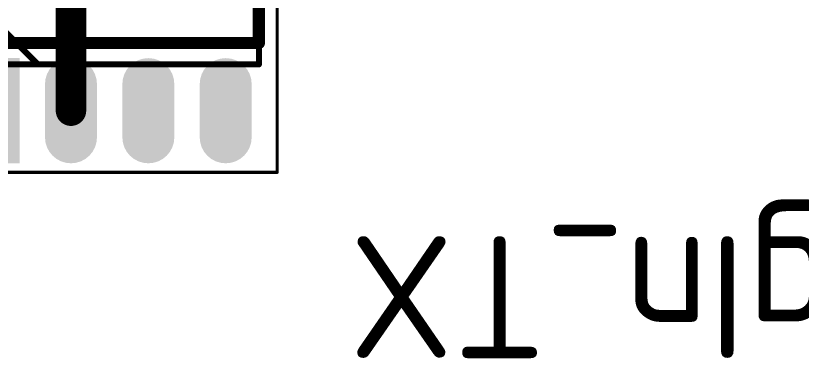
# Model space of a CAD drawing. Header units: inches. Extents: x 0 to 220, y -79 to 15.
# Drawn here: x 54.5 to 67.39, y -22.88 to -17.25 of the extents above; entities that cross this region are included whole.
import ezdxf

# ---------------------------------------------------------------- set-up
doc = ezdxf.new("R2010")
doc.units = ezdxf.units.IN
for name, color, linetype in [('Mechanical 13', 56, 'Continuous'), ('Mechanical 15', 56, 'Continuous'), ('Top Layer- Top', 1, 'Continuous'), ('Top Overlay- Top Silk', 2, 'Continuous'), ('Top Paste- Top Paste', 8, 'Continuous'), ('Top Solder- Top Mask', 216, 'Continuous')]:
    doc.layers.add(name, color=color, linetype=linetype)
doc.styles.add('GOST type B', font='', dxfattribs={"height": 0.2})
doc.styles.get('GOST type B').set_extended_font_data('GOST type B')

# ---------------------------------------------------------------- blocks, each defined once
blk = doc.blocks.new('8_SOIC_47')
at = {"layer": 'Top Layer- Top'}
blk.add_hatch(color=7, dxfattribs=at).paths.add_polyline_path([(-3.47450156, 2.23000062), (-1.9495008, 2.23000062), (-1.9495008, 1.57999938), (-3.47450156, 1.57999938)])
h = blk.add_hatch(color=7, dxfattribs=at)
edge = h.paths.add_edge_path()
edge.add_arc((2.27450142, 1.905), 0.32500062, 90, 270)
edge.add_line((2.27450142, 1.57999938), (3.14950094, 1.57999938))
edge.add_arc((3.14950094, 1.905), 0.32500062, 270, 450)
edge.add_line((3.14950094, 2.23000062), (2.27450142, 2.23000062))
h = blk.add_hatch(color=7, dxfattribs=at)
edge = h.paths.add_edge_path()
edge.add_arc((-3.14950094, 0.635), 0.32500062, 90, 270)
edge.add_line((-3.14950094, 0.30999938), (-2.27450142, 0.30999938))
edge.add_arc((-2.27450142, 0.635), 0.32500062, 270, 450)
edge.add_line((-2.27450142, 0.9600006199999999), (-3.14950094, 0.9600006199999999))
h = blk.add_hatch(color=7, dxfattribs=at)
edge = h.paths.add_edge_path()
edge.add_arc((2.27450142, 0.635), 0.32500062, 90, 270)
edge.add_line((2.27450142, 0.30999938), (3.14950094, 0.30999938))
edge.add_arc((3.14950094, 0.635), 0.32500062, 270, 450)
edge.add_line((3.14950094, 0.9600006199999999), (2.27450142, 0.9600006199999999))
h = blk.add_hatch(color=7, dxfattribs=at)
edge = h.paths.add_edge_path()
edge.add_arc((-3.14950094, -0.635), 0.32500062, 90, 270)
edge.add_line((-3.14950094, -0.9600006199999999), (-2.27450142, -0.9600006199999999))
edge.add_arc((-2.27450142, -0.635), 0.32500062, 270, 450)
edge.add_line((-2.27450142, -0.30999938), (-3.14950094, -0.30999938))
h = blk.add_hatch(color=7, dxfattribs=at)
edge = h.paths.add_edge_path()
edge.add_arc((2.27450142, -0.635), 0.32500062, 90, 270)
edge.add_line((2.27450142, -0.9600006199999999), (3.14950094, -0.9600006199999999))
edge.add_arc((3.14950094, -0.635), 0.32500062, 270, 450)
edge.add_line((3.14950094, -0.30999938), (2.27450142, -0.30999938))
h = blk.add_hatch(color=7, dxfattribs=at)
edge = h.paths.add_edge_path()
edge.add_arc((-3.14950094, -1.905), 0.32500062, 90, 270)
edge.add_line((-3.14950094, -2.23000062), (-2.27450142, -2.23000062))
edge.add_arc((-2.27450142, -1.905), 0.32500062, 270, 450)
edge.add_line((-2.27450142, -1.57999938), (-3.14950094, -1.57999938))
h = blk.add_hatch(color=7, dxfattribs=at)
edge = h.paths.add_edge_path()
edge.add_arc((2.27450142, -1.905), 0.32500062, 90, 270)
edge.add_line((2.27450142, -2.23000062), (3.14950094, -2.23000062))
edge.add_arc((3.14950094, -1.905), 0.32500062, 270, 450)
edge.add_line((3.14950094, -1.57999938), (2.27450142, -1.57999938))
at = {"layer": 'Top Overlay- Top Silk'}
blk.add_hatch(color=2, dxfattribs=at).paths.add_polyline_path([(-1.59999934, 1.54999944), (-0.6999985999999999, 2.45000018), (-1.59999934, 2.45000018)])
at = {"layer": 'Top Paste- Top Paste'}
blk.add_hatch(color=7, dxfattribs=at).paths.add_polyline_path([(-3.47450156, 2.23000062), (-1.9495008, 2.23000062), (-1.9495008, 1.57999938), (-3.47450156, 1.57999938)])
h = blk.add_hatch(color=7, dxfattribs=at)
edge = h.paths.add_edge_path()
edge.add_arc((2.27450142, 1.905), 0.32500062, 90, 270)
edge.add_line((2.27450142, 1.57999938), (3.14950094, 1.57999938))
edge.add_arc((3.14950094, 1.905), 0.32500062, 270, 450)
edge.add_line((3.14950094, 2.23000062), (2.27450142, 2.23000062))
h = blk.add_hatch(color=7, dxfattribs=at)
edge = h.paths.add_edge_path()
edge.add_arc((-3.14950094, 0.635), 0.32500062, 90, 270)
edge.add_line((-3.14950094, 0.30999938), (-2.27450142, 0.30999938))
edge.add_arc((-2.27450142, 0.635), 0.32500062, 270, 450)
edge.add_line((-2.27450142, 0.9600006199999999), (-3.14950094, 0.9600006199999999))
h = blk.add_hatch(color=7, dxfattribs=at)
edge = h.paths.add_edge_path()
edge.add_arc((2.27450142, 0.635), 0.32500062, 90, 270)
edge.add_line((2.27450142, 0.30999938), (3.14950094, 0.30999938))
edge.add_arc((3.14950094, 0.635), 0.32500062, 270, 450)
edge.add_line((3.14950094, 0.9600006199999999), (2.27450142, 0.9600006199999999))
h = blk.add_hatch(color=7, dxfattribs=at)
edge = h.paths.add_edge_path()
edge.add_arc((-3.14950094, -0.635), 0.32500062, 90, 270)
edge.add_line((-3.14950094, -0.9600006199999999), (-2.27450142, -0.9600006199999999))
edge.add_arc((-2.27450142, -0.635), 0.32500062, 270, 450)
edge.add_line((-2.27450142, -0.30999938), (-3.14950094, -0.30999938))
h = blk.add_hatch(color=7, dxfattribs=at)
edge = h.paths.add_edge_path()
edge.add_arc((2.27450142, -0.635), 0.32500062, 90, 270)
edge.add_line((2.27450142, -0.9600006199999999), (3.14950094, -0.9600006199999999))
edge.add_arc((3.14950094, -0.635), 0.32500062, 270, 450)
edge.add_line((3.14950094, -0.30999938), (2.27450142, -0.30999938))
h = blk.add_hatch(color=7, dxfattribs=at)
edge = h.paths.add_edge_path()
edge.add_arc((-3.14950094, -1.905), 0.32500062, 90, 270)
edge.add_line((-3.14950094, -2.23000062), (-2.27450142, -2.23000062))
edge.add_arc((-2.27450142, -1.905), 0.32500062, 270, 450)
edge.add_line((-2.27450142, -1.57999938), (-3.14950094, -1.57999938))
h = blk.add_hatch(color=7, dxfattribs=at)
edge = h.paths.add_edge_path()
edge.add_arc((2.27450142, -1.905), 0.32500062, 90, 270)
edge.add_line((2.27450142, -2.23000062), (3.14950094, -2.23000062))
edge.add_arc((3.14950094, -1.905), 0.32500062, 270, 450)
edge.add_line((3.14950094, -1.57999938), (2.27450142, -1.57999938))
at = {"layer": 'Top Solder- Top Mask'}
blk.add_hatch(color=7, dxfattribs=at).paths.add_polyline_path([(-3.57610156, 2.33160062), (-1.8479008, 2.33160062), (-1.8479008, 1.47839938), (-3.57610156, 1.47839938)])
h = blk.add_hatch(color=7, dxfattribs=at)
edge = h.paths.add_edge_path()
edge.add_arc((2.27450142, 1.905), 0.4266006199999999, 90, 270)
edge.add_line((2.27450142, 1.47839938), (3.14950094, 1.47839938))
edge.add_arc((3.14950094, 1.905), 0.4266006199999999, 270, 450)
edge.add_line((3.14950094, 2.33160062), (2.27450142, 2.33160062))
h = blk.add_hatch(color=7, dxfattribs=at)
edge = h.paths.add_edge_path()
edge.add_arc((-3.14950094, 0.635), 0.4266006199999999, 90, 270)
edge.add_line((-3.14950094, 0.20839938), (-2.27450142, 0.20839938))
edge.add_arc((-2.27450142, 0.635), 0.4266006199999999, 270, 450)
edge.add_line((-2.27450142, 1.06160062), (-3.14950094, 1.06160062))
h = blk.add_hatch(color=7, dxfattribs=at)
edge = h.paths.add_edge_path()
edge.add_arc((2.27450142, 0.635), 0.4266006199999999, 90, 270)
edge.add_line((2.27450142, 0.20839938), (3.14950094, 0.20839938))
edge.add_arc((3.14950094, 0.635), 0.4266006199999999, 270, 450)
edge.add_line((3.14950094, 1.06160062), (2.27450142, 1.06160062))
h = blk.add_hatch(color=7, dxfattribs=at)
edge = h.paths.add_edge_path()
edge.add_arc((-3.14950094, -0.635), 0.4266006199999999, 90, 270)
edge.add_line((-3.14950094, -1.06160062), (-2.27450142, -1.06160062))
edge.add_arc((-2.27450142, -0.635), 0.4266006199999999, 270, 450)
edge.add_line((-2.27450142, -0.20839938), (-3.14950094, -0.20839938))
h = blk.add_hatch(color=7, dxfattribs=at)
edge = h.paths.add_edge_path()
edge.add_arc((2.27450142, -0.635), 0.4266006199999999, 90, 270)
edge.add_line((2.27450142, -1.06160062), (3.14950094, -1.06160062))
edge.add_arc((3.14950094, -0.635), 0.4266006199999999, 270, 450)
edge.add_line((3.14950094, -0.20839938), (2.27450142, -0.20839938))
h = blk.add_hatch(color=7, dxfattribs=at)
edge = h.paths.add_edge_path()
edge.add_arc((-3.14950094, -1.905), 0.4266006199999999, 90, 270)
edge.add_line((-3.14950094, -2.33160062), (-2.27450142, -2.33160062))
edge.add_arc((-2.27450142, -1.905), 0.4266006199999999, 270, 450)
edge.add_line((-2.27450142, -1.47839938), (-3.14950094, -1.47839938))
h = blk.add_hatch(color=7, dxfattribs=at)
edge = h.paths.add_edge_path()
edge.add_arc((2.27450142, -1.905), 0.4266006199999999, 90, 270)
edge.add_line((2.27450142, -2.33160062), (3.14950094, -2.33160062))
edge.add_arc((3.14950094, -1.905), 0.4266006199999999, 270, 450)
edge.add_line((3.14950094, -1.47839938), (2.27450142, -1.47839938))
at = {"layer": 'Mechanical 13'}
for points in [[(-1.95000118, 2.45000018, 0.0999998, 0.0999998, 0), (1.95000118, 2.45000018, 0.0999998, 0.0999998, 0)], [(-1.95000118, 2.45000018, 0.0999998, 0.0999998, 0), (-1.95000118, -2.45000018, 0.0999998, 0.0999998, 0)], [(-0.68000118, 2.45000018, 0.0999998, 0.0999998, 0), (-1.95000118, 1.18000018, 0.0999998, 0.0999998, 0)], [(1.95000118, 2.45000018, 0.0999998, 0.0999998, 0), (1.95000118, -2.45000018, 0.0999998, 0.0999998, 0)], [(-1.57500066, 1.62500056, 0.0999998, 0.0999998, 0), (-1.52500076, 1.62500056, 0.0999998, 0.0999998, 0)], [(-1.95000118, -2.45000018, 0.0999998, 0.0999998, 0), (1.95000118, -2.45000018, 0.0999998, 0.0999998, 0)]]:
    blk.add_lwpolyline(points, format="xyseb", dxfattribs=at)
for points in [[(-1.97499986, 2.45000018, 0.0499999, 0.0499999, 1), (-1.9250025, 2.45000018, 0.0499999, 0.0499999, 1)], [(-1.97499986, 2.45000018, 0.0499999, 0.0499999, 1), (-1.9250025, 2.45000018, 0.0499999, 0.0499999, 1)], [(-0.7049998599999999, 2.45000018, 0.0499999, 0.0499999, 1), (-0.6550025, 2.45000018, 0.0499999, 0.0499999, 1)], [(1.9250025, 2.45000018, 0.0499999, 0.0499999, 1), (1.97499986, 2.45000018, 0.0499999, 0.0499999, 1)], [(1.9250025, 2.45000018, 0.0499999, 0.0499999, 1), (1.97499986, 2.45000018, 0.0499999, 0.0499999, 1)], [(-1.59999934, 1.62500056, 0.0499999, 0.0499999, 1), (-1.55000198, 1.62500056, 0.0499999, 0.0499999, 1)], [(-1.54999944, 1.62500056, 0.0499999, 0.0499999, 1), (-1.50000208, 1.62500056, 0.0499999, 0.0499999, 1)], [(-1.97499986, 1.18000018, 0.0499999, 0.0499999, 1), (-1.9250025, 1.18000018, 0.0499999, 0.0499999, 1)], [(-1.97499986, -2.45000018, 0.0499999, 0.0499999, 1), (-1.9250025, -2.45000018, 0.0499999, 0.0499999, 1)], [(-1.97499986, -2.45000018, 0.0499999, 0.0499999, 1), (-1.9250025, -2.45000018, 0.0499999, 0.0499999, 1)], [(1.9250025, -2.45000018, 0.0499999, 0.0499999, 1), (1.97499986, -2.45000018, 0.0499999, 0.0499999, 1)], [(1.9250025, -2.45000018, 0.0499999, 0.0499999, 1), (1.97499986, -2.45000018, 0.0499999, 0.0499999, 1)]]:
    blk.add_lwpolyline(points, format="xyseb", close=True, dxfattribs=at)
at = {"layer": 'Mechanical 15'}
for points in [[(-3.7249989, 2.74999958, 0.0499999, 0.0499999, 0), (3.7249989, 2.74999958, 0.0499999, 0.0499999, 0)], [(-3.7249989, 2.74999958, 0.0499999, 0.0499999, 0), (-3.7249989, -2.74999958, 0.0499999, 0.0499999, 0)], [(3.7249989, 2.74999958, 0.0499999, 0.0499999, 0), (3.7249989, -2.74999958, 0.0499999, 0.0499999, 0)], [(-3.7249989, -2.74999958, 0.0499999, 0.0499999, 0), (3.7249989, -2.74999958, 0.0499999, 0.0499999, 0)]]:
    blk.add_lwpolyline(points, format="xyseb", dxfattribs=at)
for points in [[(-3.737498239999999, 2.74999958, 0.02499868, 0.02499868, 1), (-3.71249956, 2.74999958, 0.02499868, 0.02499868, 1)], [(-3.737498239999999, 2.74999958, 0.02499868, 0.02499868, 1), (-3.71249956, 2.74999958, 0.02499868, 0.02499868, 1)], [(3.71249956, 2.74999958, 0.02499868, 0.02499868, 1), (3.737498239999999, 2.74999958, 0.02499868, 0.02499868, 1)], [(3.71249956, 2.74999958, 0.02499868, 0.02499868, 1), (3.737498239999999, 2.74999958, 0.02499868, 0.02499868, 1)], [(-3.737498239999999, -2.74999958, 0.02499868, 0.02499868, 1), (-3.71249956, -2.74999958, 0.02499868, 0.02499868, 1)], [(-3.737498239999999, -2.74999958, 0.02499868, 0.02499868, 1), (-3.71249956, -2.74999958, 0.02499868, 0.02499868, 1)], [(3.71249956, -2.74999958, 0.02499868, 0.02499868, 1), (3.737498239999999, -2.74999958, 0.02499868, 0.02499868, 1)], [(3.71249956, -2.74999958, 0.02499868, 0.02499868, 1), (3.737498239999999, -2.74999958, 0.02499868, 0.02499868, 1)]]:
    blk.add_lwpolyline(points, format="xyseb", close=True, dxfattribs=at)
at = {"layer": 'Top Overlay- Top Silk'}
for points in [[(-1.59999934, 2.45000018, 0.1999996, 0.1999996, 0), (1.59999934, 2.45000018, 0.1999996, 0.1999996, 0)], [(-1.59999934, 2.45000018, 0.1999996, 0.1999996, 0), (-1.59999934, -2.45000018, 0.1999996, 0.1999996, 0)], [(-0.6999985999999999, 2.45000018, 0.0999998, 0.0999998, 0), (-1.59999934, 1.54999944, 0.0999998, 0.0999998, 0)], [(-0.6999985999999999, 2.45000018, 0.0999998, 0.0999998, 0), (-0.5999987999999999, 2.45000018, 0.0999998, 0.0999998, 0)], [(1.59999934, 2.45000018, 0.1999996, 0.1999996, 0), (1.59999934, -2.45000018, 0.1999996, 0.1999996, 0)], [(-1.59999934, -2.45000018, 0.1999996, 0.1999996, 0), (1.59999934, -2.45000018, 0.1999996, 0.1999996, 0)]]:
    blk.add_lwpolyline(points, format="xyseb", dxfattribs=at)
for points in [[(-1.64999924, 2.45000018, 0.0999998, 0.0999998, 1), (-1.54999944, 2.45000018, 0.0999998, 0.0999998, 1)], [(-1.64999924, 2.45000018, 0.0999998, 0.0999998, 1), (-1.54999944, 2.45000018, 0.0999998, 0.0999998, 1)], [(-0.72499728, 2.45000018, 0.0499999, 0.0499999, 1), (-0.67499992, 2.45000018, 0.0499999, 0.0499999, 1)], [(-0.72499728, 2.45000018, 0.0499999, 0.0499999, 1), (-0.67499992, 2.45000018, 0.0499999, 0.0499999, 1)], [(-0.62499748, 2.45000018, 0.0499999, 0.0499999, 1), (-0.57500012, 2.45000018, 0.0499999, 0.0499999, 1)], [(1.54999944, 2.45000018, 0.0999998, 0.0999998, 1), (1.64999924, 2.45000018, 0.0999998, 0.0999998, 1)], [(1.54999944, 2.45000018, 0.0999998, 0.0999998, 1), (1.64999924, 2.45000018, 0.0999998, 0.0999998, 1)], [(-1.62499802, 1.54999944, 0.0499999, 0.0499999, 1), (-1.57500066, 1.54999944, 0.0499999, 0.0499999, 1)], [(-1.64999924, -2.45000018, 0.0999998, 0.0999998, 1), (-1.54999944, -2.45000018, 0.0999998, 0.0999998, 1)], [(-1.64999924, -2.45000018, 0.0999998, 0.0999998, 1), (-1.54999944, -2.45000018, 0.0999998, 0.0999998, 1)], [(1.54999944, -2.45000018, 0.0999998, 0.0999998, 1), (1.64999924, -2.45000018, 0.0999998, 0.0999998, 1)], [(1.54999944, -2.45000018, 0.0999998, 0.0999998, 1), (1.64999924, -2.45000018, 0.0999998, 0.0999998, 1)]]:
    blk.add_lwpolyline(points, format="xyseb", close=True, dxfattribs=at)

msp = doc.modelspace()

# ---------------------------------------------------------------- linework, layer by layer
at = {"layer": 'Top Layer- Top'}
msp.add_lwpolyline([(55.40498951999999, -18.81214424, 0.499999, 0.499999, 0), (55.40498951999999, -16.84878266, 0.499999, 0.499999, 0)], format="xyseb", dxfattribs=at)
msp.add_lwpolyline([(55.27999103999999, -18.81214424, 0.2499995, 0.2499995, 1), (55.529988, -18.81214424, 0.2499995, 0.2499995, 1)], format="xyseb", close=True, dxfattribs=at)

# ---------------------------------------------------------------- block references
at = {"rotation": 90}
msp.add_blockref('8_SOIC_47', (56.03998951999999, -16.10014306), dxfattribs=at)

# ---------------------------------------------------------------- texts
at = {"layer": 'Top Overlay- Top Silk', "style": 'GOST type B'}
msp.add_text('ENB_RgIn_TX', height=2.00000108, rotation=180, dxfattribs=at).set_placement((75.39999397999999, -20.87403496))

doc.saveas('drawing.dxf')
